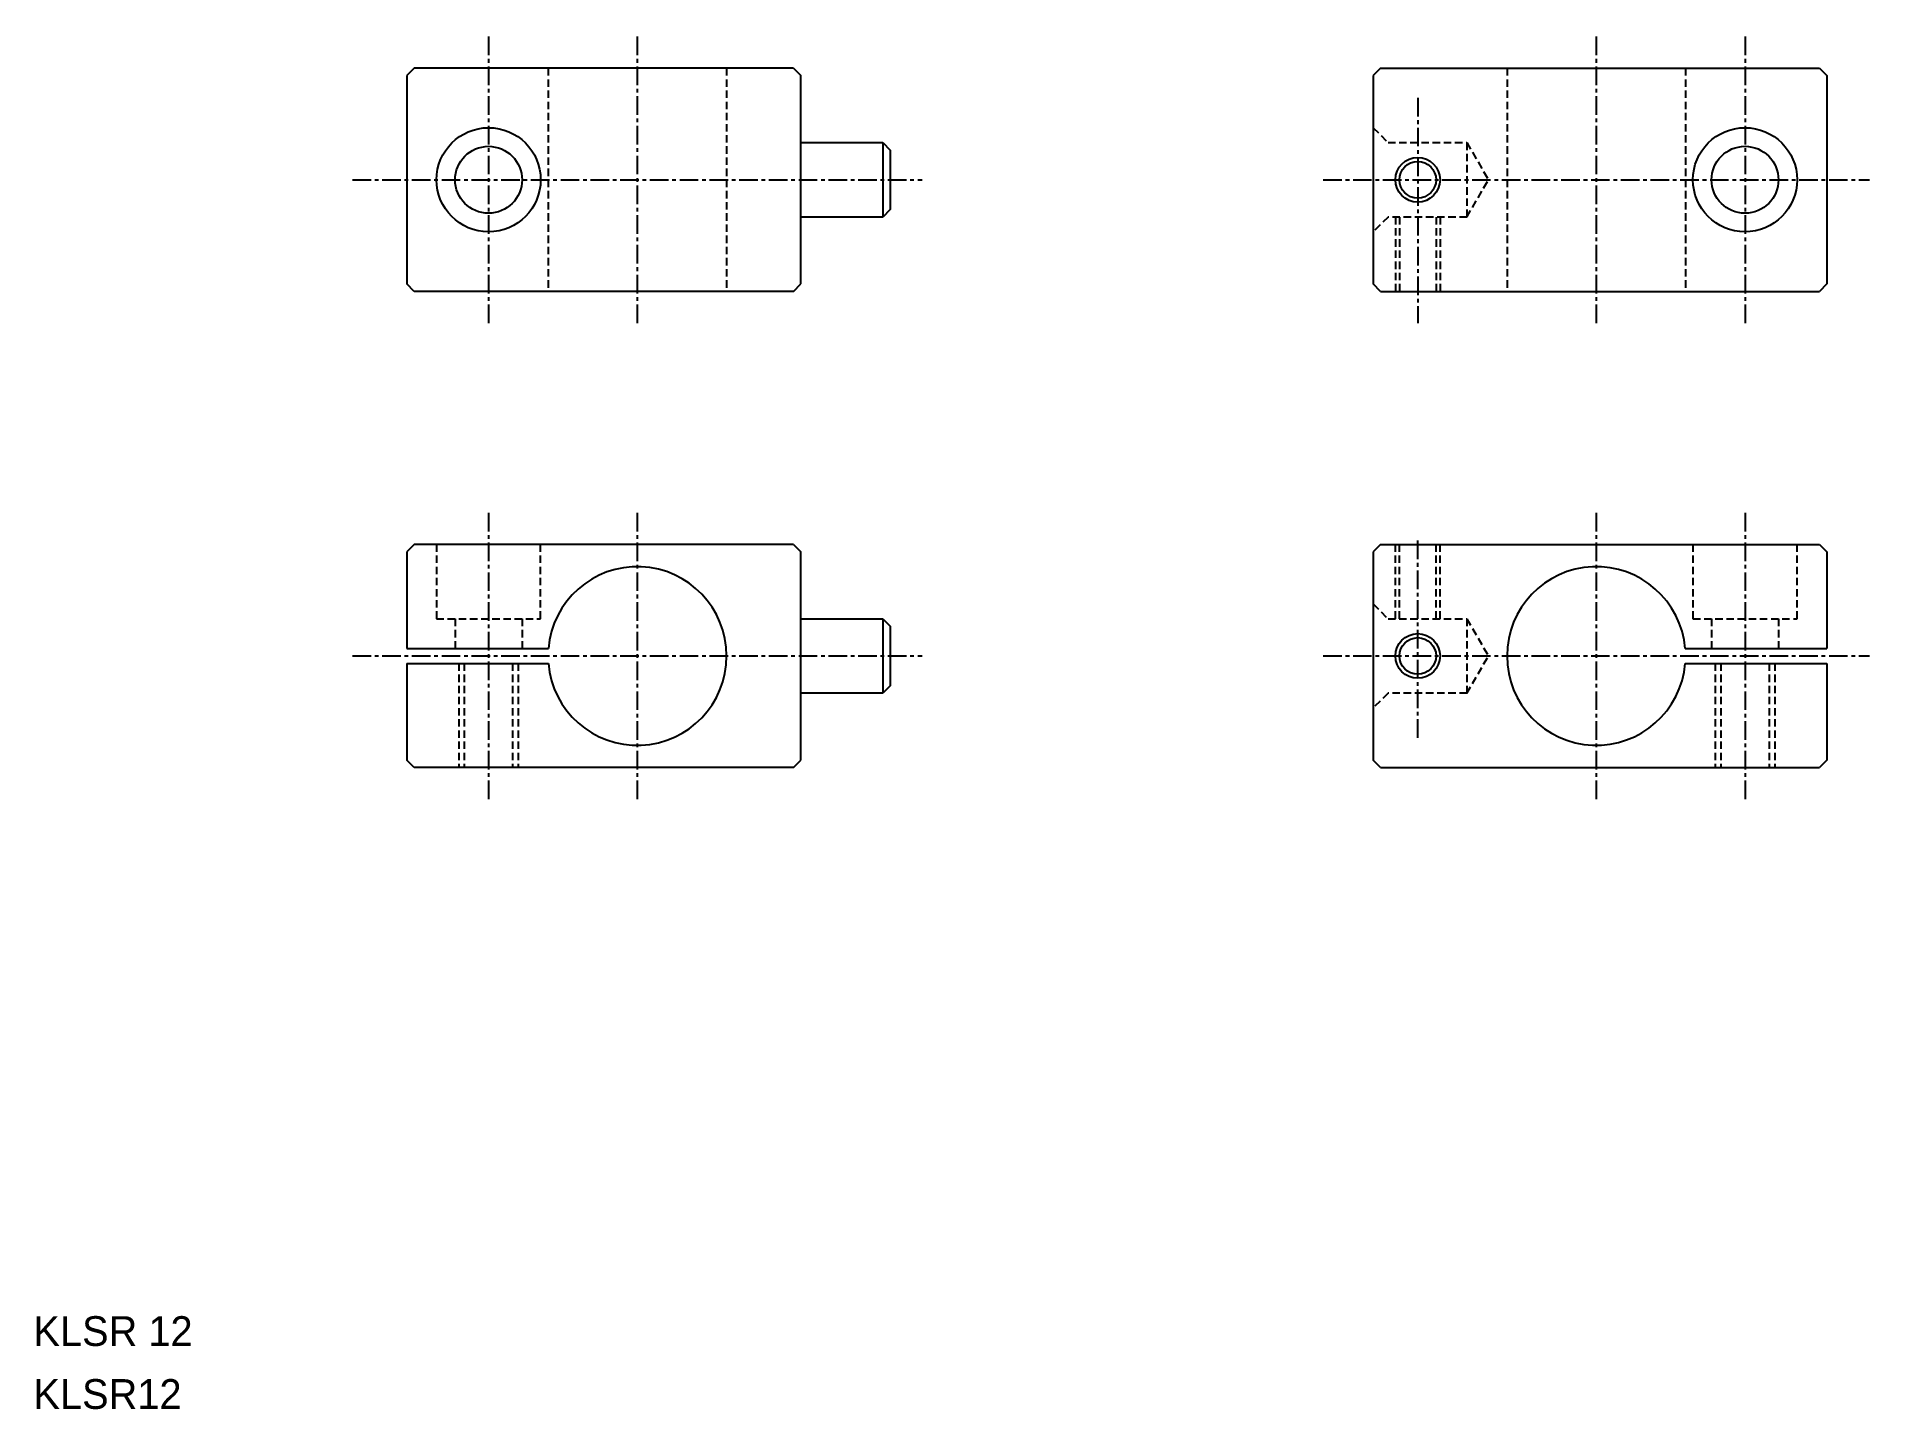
# Model space of a CAD drawing. Extents: x 53 to 176, y 137 to 229.
import ezdxf

# ---------------------------------------------------------------- set-up
doc = ezdxf.new("R2010")
doc.units = 0
doc.linetypes.add('CENTER', pattern=[2, 1.25, -0.25, 0.25, -0.25])
doc.linetypes.add('DASHED', pattern=[0.75, 0.5, -0.25])
doc.layers.get('0').update_dxf_attribs({"linetype": 'CONTINUOUS'})
doc.layers.add('CENTER', color=1, linetype='CENTER')

msp = doc.modelspace()

# ---------------------------------------------------------------- linework, layer by layer
at = {"color": 7, "linetype": 'CONTINUOUS'}
for p, q in [((78.53, 226.94), (78.03, 226.44)), ((104.03, 226.94), (78.53, 226.94)), ((104.03, 226.94), (104.53, 226.44)), ((143.5, 226.94), (143, 226.44)), ((143.5, 226.94), (173, 226.94)), ((173, 226.94), (173.5, 226.44)), ((78.03, 226.44), (78.03, 212.44)), ((104.53, 212.44), (104.53, 226.44)), ((143, 226.44), (143, 212.44)), ((173.5, 226.44), (173.5, 212.44)), ((104.53, 221.94), (110.03, 221.94)), ((110.03, 221.94), (110.03, 216.94)), ((110.03, 221.94), (110.53, 221.44)), ((110.53, 221.44), (110.53, 217.44)), ((110.03, 216.94), (104.53, 216.94)), ((110.53, 217.44), (110.03, 216.94)), ((78.53, 211.94), (78.03, 212.44)), ((104.03, 211.94), (78.53, 211.94)), ((104.03, 211.94), (104.53, 212.44)), ((143.5, 211.94), (143, 212.44)), ((143.5, 211.94), (173, 211.94)), ((173.5, 212.44), (173, 211.94)), ((78.53, 194.94), (78.03, 194.44)), ((104.03, 194.94), (78.53, 194.94)), ((104.03, 194.94), (104.53, 194.44)), ((143.5, 194.94), (143, 194.44)), ((143.5, 194.94), (173, 194.94)), ((173, 194.94), (173.5, 194.44)), ((78.03, 194.44), (78.03, 187.94)), ((104.53, 180.44), (104.53, 194.44)), ((143, 194.44), (143, 180.44)), ((173.5, 194.44), (173.5, 187.94)), ((104.53, 189.94), (110.03, 189.94)), ((110.03, 189.94), (110.03, 184.94)), ((110.03, 189.94), (110.53, 189.44)), ((110.53, 189.44), (110.53, 185.44)), ((78.03, 187.94), (87.55, 187.94)), ((163.98, 187.94), (173.5, 187.94)), ((78.03, 186.94), (78.03, 180.44)), ((78.03, 186.94), (87.55, 186.94)), ((163.98, 186.94), (173.5, 186.94)), ((173.5, 186.94), (173.5, 180.44)), ((110.03, 184.94), (104.53, 184.94)), ((110.53, 185.44), (110.03, 184.94)), ((78.53, 179.94), (78.03, 180.44)), ((104.03, 179.94), (78.53, 179.94)), ((104.03, 179.94), (104.53, 180.44)), ((143.5, 179.94), (143, 180.44)), ((143.5, 179.94), (173, 179.94)), ((173.5, 180.44), (173, 179.94))]:
    msp.add_line(p, q, dxfattribs=at)
at = {"color": 3, "linetype": 'DASHED'}
for p, q in [((87.53, 226.94), (87.53, 211.94)), ((99.53, 226.94), (99.53, 211.94)), ((152, 226.94), (152, 211.94)), ((164, 226.94), (164, 211.94)), ((143, 222.94), (144, 221.94)), ((144, 221.94), (149.3, 221.94)), ((149.3, 221.94), (150.75, 219.44)), ((149.3, 221.94), (149.3, 216.94)), ((149.3, 216.94), (150.75, 219.44)), ((144, 216.94), (143, 215.94)), ((149.3, 216.94), (144, 216.94)), ((144.5, 216.94), (144.5, 211.94)), ((144.77, 216.94), (144.77, 211.94)), ((147.23, 216.94), (147.23, 211.94)), ((147.5, 216.94), (147.5, 211.94)), ((80.03, 194.94), (80.03, 189.94)), ((87.03, 189.94), (87.03, 194.94)), ((144.5, 189.94), (144.5, 194.94)), ((144.77, 189.94), (144.77, 194.94)), ((147.23, 189.94), (147.23, 194.94)), ((147.5, 189.94), (147.5, 194.94)), ((164.5, 194.94), (164.5, 189.94)), ((171.5, 189.94), (171.5, 194.94)), ((80.03, 189.94), (87.03, 189.94)), ((81.28, 189.94), (81.28, 187.94)), ((85.78, 189.94), (85.78, 187.94)), ((143, 190.94), (144, 189.94)), ((144, 189.94), (149.3, 189.94)), ((149.3, 189.94), (150.75, 187.44)), ((149.3, 189.94), (149.3, 184.94)), ((164.5, 189.94), (171.5, 189.94)), ((165.75, 189.94), (165.75, 187.94)), ((170.25, 189.94), (170.25, 187.94)), ((149.3, 184.94), (150.75, 187.44)), ((81.53, 186.94), (81.53, 179.94)), ((81.9, 186.94), (81.9, 179.94)), ((85.15, 186.94), (85.15, 179.94)), ((85.53, 186.94), (85.53, 179.94)), ((166, 186.94), (166, 179.94)), ((166.38, 186.94), (166.38, 179.94)), ((169.63, 186.94), (169.63, 179.94)), ((170, 186.94), (170, 179.94)), ((144, 184.94), (143, 183.94)), ((149.3, 184.94), (144, 184.94))]:
    msp.add_line(p, q, dxfattribs=at)
at = {"color": 7, "linetype": 'CONTINUOUS'}
for centre, radius in [((83.53, 219.44), 3.5), ((168, 219.44), 3.5), ((83.53, 219.44), 2.25), ((146, 219.44), 1.23), ((168, 219.44), 2.25), ((146, 187.44), 1.23)]:
    msp.add_circle(centre, radius, dxfattribs=at)
at = {"color": 3, "linetype": 'CONTINUOUS'}
for centre in [(146, 219.44), (146, 187.44)]:
    msp.add_circle(centre, 1.5, dxfattribs=at)
at = {"color": 7, "linetype": 'CONTINUOUS'}
for centre, start, end in [((93.53, 187.44), 184.7802, 175.2198), ((158, 187.44), 4.7802, 355.2198)]:
    msp.add_arc(centre, 6, start, end, dxfattribs=at)
at = {"layer": 'CENTER', "color": 1, "linetype": 'CENTER'}
for p, q in [((83.53, 229.06), (83.53, 209.81)), ((93.53, 229.06), (93.53, 209.81)), ((158, 229.06), (158, 209.81)), ((168, 229.06), (168, 209.81)), ((146, 224.94), (146, 209.81)), ((74.38, 219.44), (112.67, 219.44)), ((139.65, 219.44), (176.36, 219.44)), ((83.53, 197.06), (83.53, 177.81)), ((93.53, 197.06), (93.53, 177.81)), ((158, 197.06), (158, 177.81)), ((168, 197.06), (168, 177.81)), ((146, 181.94), (146, 195.27)), ((74.38, 187.44), (112.67, 187.44)), ((139.65, 187.44), (176.36, 187.44))]:
    msp.add_line(p, q, dxfattribs=at)

# ---------------------------------------------------------------- texts
at = {"color": 7, "linetype": 'CONTINUOUS'}
for s, p in [('KLSR 12', (52.93, 141.07)), ('KLSR12', (52.93, 136.84))]:
    msp.add_text(s, height=2, dxfattribs=at).set_placement(p)

doc.saveas('drawing.dxf')
